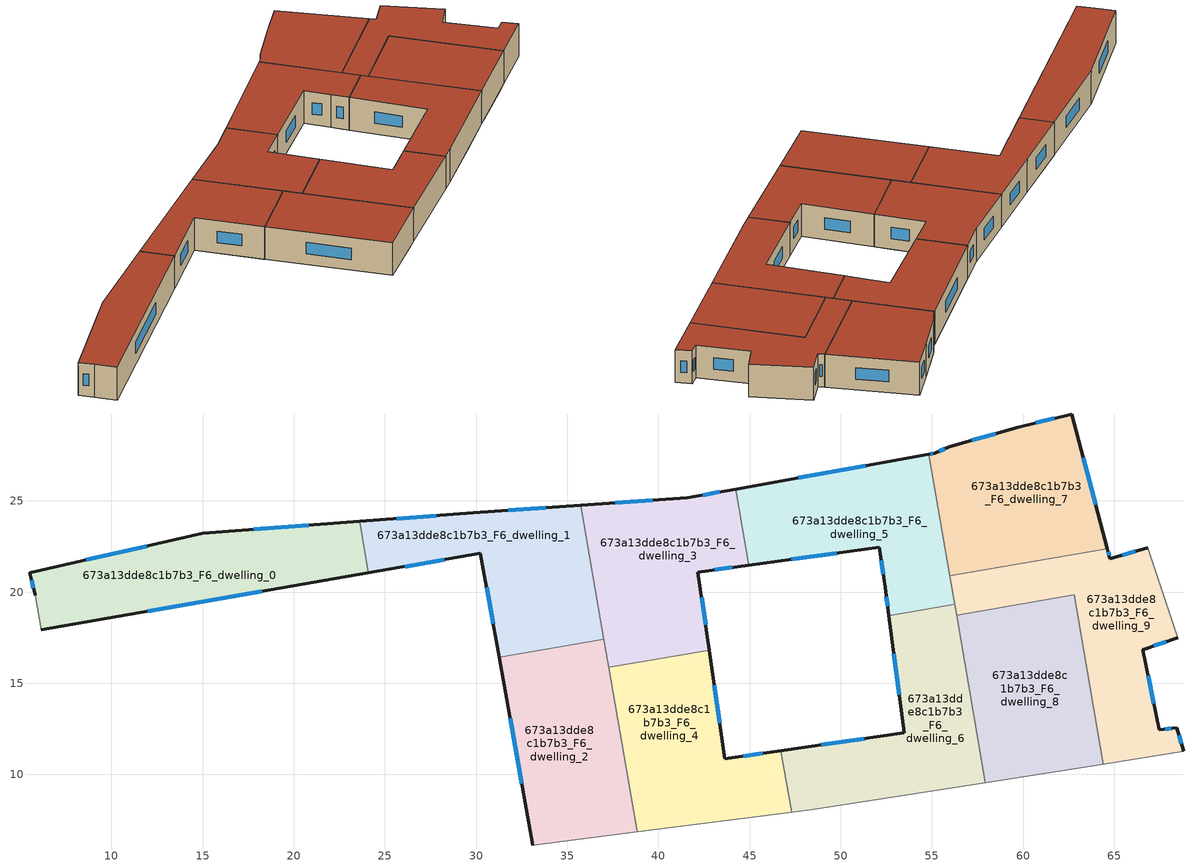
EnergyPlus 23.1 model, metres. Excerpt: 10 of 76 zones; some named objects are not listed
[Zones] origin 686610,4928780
673a13dde8c1b7b3_F6_dwelling_0
 floor to 673a13dde8c1b7b3_F5_dwelling_6 (EU_floor_Construction): 23.61,23.88 23.85,22.48 24.05,21.05 6.15,17.94 5.81,19.82 5.53,21.06 15.02,23.23 z18
 floor to 673a13dde8c1b7b3_F5_dwelling_7 (EU_floor_Construction): 23.85,22.48 24.1,21.06 24.05,21.05 z18
 wall outside (EU_wall_Construction): 6.15,17.94 24.1,21.05 / 23.61,23.88 15.02,23.23 5.53,21.06 5.81,19.82 z18:21
 wall to 673a13dde8c1b7b3_F6_dwelling_1 (EU_wall_Construction): 24.1,21.05 23.61,23.88 z18:21
 wall adiabatic (EU_wall_Construction): 5.81,19.82 6.15,17.94 z18:21
 window (EU_Window_Construction): 11.99,18.95 18.26,20.04 / 5.62,20.66 5.72,20.23 / 11.94,22.53 8.62,21.77 / 20.82,23.67 17.82,23.44 z18.98:20.02
 roof outside (EU_roof_Construction): 24.1,21.05 23.61,23.88 15.02,23.23 5.53,21.06 5.81,19.82 6.15,17.94 z21
673a13dde8c1b7b3_F6_dwelling_1
 floor to 673a13dde8c1b7b3_F5_dwelling_7 (EU_floor_Construction): 35.74,24.76 36.61,19.71 36.93,17.4 35.87,17.22 31.24,16.58 30.24,22.12 24.1,21.06 23.85,22.48 23.66,23.88 29.84,24.35 z18
 floor to 673a13dde8c1b7b3_F5_dwelling_0 (EU_floor_Construction): 35.87,17.22 31.27,16.42 31.24,16.58 z18
 floor to 673a13dde8c1b7b3_F5_dwelling_6 (EU_floor_Construction): 23.66,23.88 23.85,22.48 23.61,23.88 z18
 floor to 673a13dde8c1b7b3_F5_dwelling_8 (EU_floor_Construction): 36.61,19.71 37.01,17.42 36.93,17.4 z18
 wall outside (EU_wall_Construction): 35.74,24.76 29.84,24.35 23.61,23.88 / 24.1,21.05 30.24,22.12 31.27,16.42 z18:21
 wall to 673a13dde8c1b7b3_F6_dwelling_2 (EU_wall_Construction): 31.27,16.42 37.01,17.42 z18:21
 wall to 673a13dde8c1b7b3_F6_dwelling_3 (EU_wall_Construction): 37.01,17.42 35.74,24.76 z18:21
 window (EU_Window_Construction): 27.82,24.2 25.64,24.03 / 33.82,24.63 31.76,24.48 / 30.57,20.27 30.93,18.28 / 26.1,21.4 28.24,21.77 z18.98:20.02
 roof outside (EU_roof_Construction): 37.01,17.42 35.74,24.76 29.84,24.35 23.61,23.88 24.1,21.05 30.24,22.12 31.27,16.42 z21
673a13dde8c1b7b3_F6_dwelling_2
 floor to 673a13dde8c1b7b3_F5_dwelling_0 (EU_floor_Construction): 36.22,17.27 37.67,6.71 33.11,6.13 31.27,16.42 35.88,17.22 z18
 floor to 673a13dde8c1b7b3_F5_dwelling_1 (EU_floor_Construction): 37.01,17.38 38.83,6.85 37.67,6.71 36.22,17.27 z18
 floor to 673a13dde8c1b7b3_F5_dwelling_7 (EU_floor_Construction): 36.93,17.4 36.93,17.37 35.88,17.22 z18
 wall outside (EU_wall_Construction): 31.27,16.42 33.11,6.13 z18:21
 wall adiabatic (EU_wall_Construction): 33.11,6.13 38.83,6.85 z18:21
 wall to 673a13dde8c1b7b3_F6_dwelling_4 (EU_wall_Construction): 38.83,6.85 37.28,15.87 z18:21
 wall to 673a13dde8c1b7b3_F6_dwelling_3 (EU_wall_Construction): 37.28,15.87 37.01,17.42 z18:21
 window (EU_Window_Construction): 31.87,13.08 32.51,9.48 z18.98:20.02
 roof outside (EU_roof_Construction): 38.83,6.85 37.01,17.42 31.27,16.42 33.11,6.13 z21
673a13dde8c1b7b3_F6_dwelling_3
 floor to 673a13dde8c1b7b3_F5_dwelling_8 (EU_floor_Construction): 44.24,25.65 44.96,21.48 42.17,21.1 42.6,18.14 37.01,17.38 36.61,19.71 35.92,24.78 41.58,25.17 z18
 floor to 673a13dde8c1b7b3_F5_dwelling_7 (EU_floor_Construction): 35.92,24.78 36.61,19.71 35.74,24.76 z18
 floor to 673a13dde8c1b7b3_F5_dwelling_1 (EU_floor_Construction): 42.6,18.14 42.79,16.83 37.28,15.87 37.01,17.38 z18
 wall outside (EU_wall_Construction): 42.79,16.83 42.17,21.1 44.96,21.48 / 44.24,25.65 41.58,25.17 35.74,24.76 z18:21
 wall to 673a13dde8c1b7b3_F6_dwelling_4 (EU_wall_Construction): 37.28,15.87 42.79,16.83 z18:21
 wall to 673a13dde8c1b7b3_F6_dwelling_5 (EU_wall_Construction): 44.96,21.48 44.24,25.65 z18:21
 window (EU_Window_Construction): 42.59,18.22 42.37,19.71 / 39.68,25.04 37.64,24.9 / 43.37,25.49 42.45,25.33 / 43.08,21.22 44.05,21.36 z18.98:20.02
 roof outside (EU_roof_Construction): 42.79,16.83 42.17,21.1 44.96,21.48 44.24,25.65 41.58,25.17 35.74,24.76 37.28,15.87 z21
673a13dde8c1b7b3_F6_dwelling_4
 floor to 673a13dde8c1b7b3_F5_dwelling_1 (EU_floor_Construction): 42.79,16.83 43.64,10.86 41.96,10.62 42.41,7.31 38.83,6.85 37.28,15.87 z18
 floor to 673a13dde8c1b7b3_F5_dwelling_2 (EU_floor_Construction): 46.72,11.3 47.3,7.92 42.41,7.31 41.96,10.62 z18
 wall outside (EU_wall_Construction): 46.72,11.3 43.64,10.86 42.79,16.83 z18:21
 wall to 673a13dde8c1b7b3_F6_dwelling_6 (EU_wall_Construction): 47.3,7.92 46.72,11.3 z18:21
 wall adiabatic (EU_wall_Construction): 38.83,6.85 47.3,7.92 z18:21
 window (EU_Window_Construction): 43.36,12.8 43.06,14.89 / 45.72,11.16 44.64,11.01 z18.98:20.02
 roof outside (EU_roof_Construction): 47.3,7.92 46.72,11.3 43.64,10.86 42.79,16.83 37.28,15.87 38.83,6.85 z21
673a13dde8c1b7b3_F6_dwelling_5
 floor to 673a13dde8c1b7b3_F5_dwelling_9 (EU_floor_Construction): 54.83,27.56 56.13,20 52.53,19.51 52.43,20.26 52.11,22.46 46.83,21.74 46.24,26.01 z18
 floor to 673a13dde8c1b7b3_F5_dwelling_8 (EU_floor_Construction): 46.24,26.01 46.83,21.74 44.96,21.48 44.24,25.65 z18
 floor to 673a13dde8c1b7b3_F5_dwelling_3 (EU_floor_Construction): 56.13,20 56.25,19.34 52.64,18.72 52.53,19.51 z18
 wall outside (EU_wall_Construction): 44.96,21.48 52.11,22.46 52.43,20.26 52.64,18.71 / 54.83,27.56 44.24,25.65 z18:21
 wall to 673a13dde8c1b7b3_F6_dwelling_6 (EU_wall_Construction): 52.64,18.71 56.25,19.34 z18:21
 wall to 673a13dde8c1b7b3_F6_dwelling_7 (EU_wall_Construction): 55.98,20.89 54.83,27.56 z18:21
 wall to 673a13dde8c1b7b3_F6_dwelling_9 (EU_wall_Construction): 56.25,19.34 55.98,20.89 z18:21
 window (EU_Window_Construction): 47.29,21.8 49.79,22.14 / 51.38,26.94 47.68,26.27 / 52.5,19.76 52.57,19.22 / 52.22,21.75 52.33,20.98 z18.98:20.02
 roof outside (EU_roof_Construction): 56.25,19.34 54.83,27.56 44.24,25.65 44.96,21.48 52.11,22.46 52.43,20.26 52.64,18.71 z21
673a13dde8c1b7b3_F6_dwelling_6
 floor to 673a13dde8c1b7b3_F5_dwelling_2 (EU_floor_Construction): 53.23,12.24 53.69,8.89 48.54,8.08 47.3,7.92 46.72,11.3 z18
 floor to 673a13dde8c1b7b3_F5_dwelling_3 (EU_floor_Construction): 56.25,19.34 57.94,9.56 53.69,8.89 53.23,12.24 53.49,12.28 52.64,18.72 z18
 wall outside (EU_wall_Construction): 52.64,18.71 53.49,12.28 46.72,11.3 z18:21
 wall adiabatic (EU_wall_Construction): 47.3,7.92 48.54,8.08 57.94,9.56 z18:21
 wall to 673a13dde8c1b7b3_F6_dwelling_8 (EU_wall_Construction): 57.94,9.56 56.35,18.74 z18:21
 wall to 673a13dde8c1b7b3_F6_dwelling_9 (EU_wall_Construction): 56.35,18.74 56.25,19.34 z18:21
 window (EU_Window_Construction): 51.29,11.96 48.92,11.62 / 52.92,16.62 53.21,14.37 z18.98:20.02
 roof outside (EU_roof_Construction): 57.94,9.56 56.25,19.34 52.64,18.71 53.49,12.28 46.72,11.3 47.3,7.92 48.54,8.08 z21
673a13dde8c1b7b3_F6_dwelling_7
 floor to 673a13dde8c1b7b3_F5_dwelling_10 (EU_floor_Construction): 62.67,29.77 64.61,22.38 57.27,21.11 56.32,28.08 59.74,29.04 z18
 floor to 673a13dde8c1b7b3_F5_dwelling_9 (EU_floor_Construction): 56.32,28.08 57.27,21.11 55.98,20.89 54.83,27.56 55.15,27.62 55.96,27.98 z18
 wall outside (EU_wall_Construction): 64.62,22.38 62.67,29.77 59.74,29.04 55.96,27.98 55.15,27.62 54.83,27.56 z18:21
 wall to 673a13dde8c1b7b3_F6_dwelling_9 (EU_wall_Construction): 55.98,20.89 64.62,22.38 z18:21
 window (EU_Window_Construction): 55.7,27.86 55.42,27.74 / 58.51,28.7 57.19,28.33 / 61.72,29.53 60.69,29.28 / 63.99,24.78 63.31,27.37 / 55.05,27.6 54.93,27.58 z18.98:20.02
 roof outside (EU_roof_Construction): 64.62,22.38 62.67,29.77 59.74,29.04 55.96,27.98 55.15,27.62 54.83,27.56 55.98,20.89 z21
673a13dde8c1b7b3_F6_dwelling_8
 floor to 673a13dde8c1b7b3_F5_dwelling_3 (EU_floor_Construction): 57.37,18.91 58.63,9.67 57.94,9.56 56.35,18.74 z18
 floor to 673a13dde8c1b7b3_F5_dwelling_4 (EU_floor_Construction): 62.15,19.74 63.43,10.42 58.63,9.67 57.37,18.91 z18
 floor to 673a13dde8c1b7b3_F5_dwelling_5 (EU_floor_Construction): 62.81,19.85 64.41,10.57 63.43,10.42 62.15,19.74 z18
 wall to 673a13dde8c1b7b3_F6_dwelling_9 (EU_wall_Construction): 64.41,10.57 62.81,19.85 56.35,18.74 z18:21
 wall adiabatic (EU_wall_Construction): 57.94,9.56 64.41,10.57 z18:21
 roof outside (EU_roof_Construction): 64.41,10.57 62.81,19.85 56.35,18.74 57.94,9.56 z21
673a13dde8c1b7b3_F6_dwelling_9
 floor to 673a13dde8c1b7b3_F5_dwelling_4 (EU_floor_Construction): 62.01,20.81 62.15,19.74 57.37,18.91 57.2,20.15 z18
 floor to 673a13dde8c1b7b3_F5_dwelling_5 (EU_floor_Construction): 66.83,22.43 68.49,17.5 66.55,16.85 67.48,12.45 68.44,12.57 68.8,11.26 64.41,10.57 62.81,19.85 62.15,19.74 62.01,20.81 64.93,21.21 64.76,21.84 z18
 floor to 673a13dde8c1b7b3_F5_dwelling_10 (EU_floor_Construction): 64.61,22.38 64.92,21.21 57.4,20.18 57.27,21.11 z18
 floor to 673a13dde8c1b7b3_F5_dwelling_9 (EU_floor_Construction): 57.27,21.11 57.4,20.18 56.13,20 55.98,20.89 z18
 floor to 673a13dde8c1b7b3_F5_dwelling_3 (EU_floor_Construction): 57.2,20.15 57.37,18.91 56.35,18.74 56.13,20 z18
 wall outside (EU_wall_Construction): 68.8,11.26 68.44,12.57 67.48,12.45 66.55,16.85 68.49,17.5 / 66.83,22.43 64.76,21.84 64.62,22.38 z18:21
 wall adiabatic (EU_wall_Construction): 64.41,10.57 68.8,11.26 / 68.49,17.5 66.83,22.43 z18:21
 window (EU_Window_Construction): 67.18,17.06 67.86,17.29 / 67.18,13.88 66.85,15.42 / 68.13,12.53 67.79,12.49 / 68.68,11.69 68.56,12.14 / 64.72,22.02 64.67,22.2 / 66.16,22.24 65.44,22.03 z18.98:20.02
 roof outside (EU_roof_Construction): 68.8,11.26 68.44,12.57 67.48,12.45 66.55,16.85 68.49,17.5 66.83,22.43 64.76,21.84 64.62,22.38 55.98,20.89 56.35,18.74 62.81,19.85 64.41,10.57 z21
[Building]
EU S2 Campaign: North Axis=0; Terrain=City; Solar Distribution=FullExterior
[Site:Location]
Bologna: Latitude=44.5; Longitude=11.25; Time Zone=1; Elevation=37
[SizingPeriod:WeatherFileDays]
AnnualSizingPeriod: Begin Month=1; Begin Day of Month=1; End Month=12; End Day of Month=31; Day of Week for Start Day=Monday; Use Weather File Daylight Saving Period=No; Use Weather File Rain and Snow Indicators=No
[MATERIAL]
EU_InternalMass_Material: Roughness=MediumRough; Thickness=0.1; Conductivity=1; Density=1800; Specific Heat=900; Thermal Absorptance=0.9; Solar Absorptance=0.7; Visible Absorptance=0.7
[MATERIAL:NOMASS] Roughness=MediumRough; Thermal Absorptance=0.9; Solar Absorptance=0.7; Visible Absorptance=0.7
Name | Thermal Resistance
EU_wall_NoMass | 0.905828
EU_roof_NoMass | 0.37593
EU_floor_NoMass | 0.67114
[WINDOWMATERIAL:SIMPLEGLAZINGSYSTEM]
EU_Window_SimpleGlazing: UFactor=4.52486; Solar Heat Gain Coefficient=0.85; Visible Transmittance=0.85
[CONSTRUCTION]
EU_wall_Construction: EU_wall_NoMass
EU_roof_Construction: EU_roof_NoMass
EU_floor_Construction: EU_floor_NoMass
EU_Window_Construction: EU_Window_SimpleGlazing
EU_InternalMass_Construction: EU_InternalMass_Material
[ZONE] Type=1; Multiplier=1; Ceiling Height=autocalculate; Floor Area=autocalculate; Part of Total Floor Area=Yes
Name | Volume
673a13dde8c1b7b3_F6_dwelling_0 | 184.105
673a13dde8c1b7b3_F6_dwelling_1 | 184.086
673a13dde8c1b7b3_F6_dwelling_2 | 184.08
673a13dde8c1b7b3_F6_dwelling_3 | 184.114
673a13dde8c1b7b3_F6_dwelling_4 | 184.11
673a13dde8c1b7b3_F6_dwelling_5 | 184.097
673a13dde8c1b7b3_F6_dwelling_6 | 184.092
673a13dde8c1b7b3_F6_dwelling_7 | 184.104
673a13dde8c1b7b3_F6_dwelling_8 | 184.099
673a13dde8c1b7b3_F6_dwelling_9 | 184.079
[INTERNALMASS] Construction=EU_InternalMass_Construction
Name | Zone or ZoneList | Surface Area
673a13dde8c1b7b3_F6_dwelling_0_EU_InternalMass | 673a13dde8c1b7b3_F6_dwelling_0 | 61.3683
673a13dde8c1b7b3_F6_dwelling_1_EU_InternalMass | 673a13dde8c1b7b3_F6_dwelling_1 | 61.3632
673a13dde8c1b7b3_F6_dwelling_2_EU_InternalMass | 673a13dde8c1b7b3_F6_dwelling_2 | 61.359
673a13dde8c1b7b3_F6_dwelling_3_EU_InternalMass | 673a13dde8c1b7b3_F6_dwelling_3 | 61.3699
673a13dde8c1b7b3_F6_dwelling_4_EU_InternalMass | 673a13dde8c1b7b3_F6_dwelling_4 | 61.3713
673a13dde8c1b7b3_F6_dwelling_5_EU_InternalMass | 673a13dde8c1b7b3_F6_dwelling_5 | 61.3644
673a13dde8c1b7b3_F6_dwelling_6_EU_InternalMass | 673a13dde8c1b7b3_F6_dwelling_6 | 61.3654
673a13dde8c1b7b3_F6_dwelling_7_EU_InternalMass | 673a13dde8c1b7b3_F6_dwelling_7 | 61.3682
673a13dde8c1b7b3_F6_dwelling_8_EU_InternalMass | 673a13dde8c1b7b3_F6_dwelling_8 | 61.368
673a13dde8c1b7b3_F6_dwelling_9_EU_InternalMass | 673a13dde8c1b7b3_F6_dwelling_9 | 61.3593
[OTHEREQUIPMENT] Fuel Type=Electricity; Design Level Calculation Method=Watts/Area; Power per Zone Floor Area=1; Fraction Latent=0; Fraction Radiant=0; Fraction Lost=0; Carbon Dioxide Generation Rate=0; EndUse Subcategory=EU_Step8_InternalGains
Name | Zone or ZoneList or Space or SpaceList | Schedule
EU_Step8_InternalGain_673a13dde8c1b7b3_F6_dwelling_0_f000 | 673a13dde8c1b7b3_F6_dwelling_0 | EU_Step8_GainSchedule_673a13dde8c1b7b3_F6_dwelling_0_f000
EU_Step8_InternalGain_673a13dde8c1b7b3_F6_dwelling_1_f000 | 673a13dde8c1b7b3_F6_dwelling_1 | EU_Step8_GainSchedule_673a13dde8c1b7b3_F6_dwelling_1_f000
EU_Step8_InternalGain_673a13dde8c1b7b3_F6_dwelling_2_f000 | 673a13dde8c1b7b3_F6_dwelling_2 | EU_Step8_GainSchedule_673a13dde8c1b7b3_F6_dwelling_2_f000
EU_Step8_InternalGain_673a13dde8c1b7b3_F6_dwelling_3_f000 | 673a13dde8c1b7b3_F6_dwelling_3 | EU_Step8_GainSchedule_673a13dde8c1b7b3_F6_dwelling_3_f000
EU_Step8_InternalGain_673a13dde8c1b7b3_F6_dwelling_4_f000 | 673a13dde8c1b7b3_F6_dwelling_4 | EU_Step8_GainSchedule_673a13dde8c1b7b3_F6_dwelling_4_f000
EU_Step8_InternalGain_673a13dde8c1b7b3_F6_dwelling_5_f000 | 673a13dde8c1b7b3_F6_dwelling_5 | EU_Step8_GainSchedule_673a13dde8c1b7b3_F6_dwelling_5_f000
EU_Step8_InternalGain_673a13dde8c1b7b3_F6_dwelling_6_f000 | 673a13dde8c1b7b3_F6_dwelling_6 | EU_Step8_GainSchedule_673a13dde8c1b7b3_F6_dwelling_6_f000
EU_Step8_InternalGain_673a13dde8c1b7b3_F6_dwelling_7_f000 | 673a13dde8c1b7b3_F6_dwelling_7 | EU_Step8_GainSchedule_673a13dde8c1b7b3_F6_dwelling_7_f000
EU_Step8_InternalGain_673a13dde8c1b7b3_F6_dwelling_8_f000 | 673a13dde8c1b7b3_F6_dwelling_8 | EU_Step8_GainSchedule_673a13dde8c1b7b3_F6_dwelling_8_f000
EU_Step8_InternalGain_673a13dde8c1b7b3_F6_dwelling_9_f000 | 673a13dde8c1b7b3_F6_dwelling_9 | EU_Step8_GainSchedule_673a13dde8c1b7b3_F6_dwelling_9_f000
[ZONEVENTILATION:DESIGNFLOWRATE] Schedule=EU_AlwaysOn; Design Flow Rate Calculation Method=AirChanges/Hour; Air Changes per Hour=0.73129; Ventilation Type=Natural; Fan Pressure Rise=0; Fan Total Efficiency=1; Constant Term Coefficient=1; Temperature Term Coefficient=0; Velocity Term Coefficient=0; Velocity Squared Term Coefficient=0; Minimum Indoor Temperature=-100; Maximum Indoor Temperature=100; Delta Temperature=-100; Minimum Outdoor Temperature=-100; Maximum Outdoor Temperature=100; Maximum Wind Speed=40
Name | Zone or ZoneList or Space or SpaceList
EU_ConstantAir_673a13dde8c1b7b3_F6_dwelling_0 | 673a13dde8c1b7b3_F6_dwelling_0
EU_ConstantAir_673a13dde8c1b7b3_F6_dwelling_1 | 673a13dde8c1b7b3_F6_dwelling_1
EU_ConstantAir_673a13dde8c1b7b3_F6_dwelling_2 | 673a13dde8c1b7b3_F6_dwelling_2
EU_ConstantAir_673a13dde8c1b7b3_F6_dwelling_3 | 673a13dde8c1b7b3_F6_dwelling_3
EU_ConstantAir_673a13dde8c1b7b3_F6_dwelling_4 | 673a13dde8c1b7b3_F6_dwelling_4
EU_ConstantAir_673a13dde8c1b7b3_F6_dwelling_5 | 673a13dde8c1b7b3_F6_dwelling_5
EU_ConstantAir_673a13dde8c1b7b3_F6_dwelling_6 | 673a13dde8c1b7b3_F6_dwelling_6
EU_ConstantAir_673a13dde8c1b7b3_F6_dwelling_7 | 673a13dde8c1b7b3_F6_dwelling_7
EU_ConstantAir_673a13dde8c1b7b3_F6_dwelling_8 | 673a13dde8c1b7b3_F6_dwelling_8
EU_ConstantAir_673a13dde8c1b7b3_F6_dwelling_9 | 673a13dde8c1b7b3_F6_dwelling_9
[HVACTEMPLATE:ZONE:IDEALLOADSAIRSYSTEM] System Availability Schedule=EU_AlwaysOn; Maximum Heating Supply Air Temperature=50; Minimum Cooling Supply Air Temperature=13; Maximum Heating Supply Air Humidity Ratio=0.0156; Minimum Cooling Supply Air Humidity Ratio=0.0077; Heating Limit=NoLimit; Cooling Limit=NoLimit; Heating Availability Schedule=EU_AlwaysOn; Cooling Availability Schedule=EU_CoolingOff; Dehumidification Control Type=ConstantSensibleHeatRatio; Cooling Sensible Heat Ratio=0.7; Dehumidification Setpoint=60; Humidification Control Type=None; Humidification Setpoint=30; Outdoor Air Method=None; Outdoor Air Flow Rate per Person=0.00944; Outdoor Air Flow Rate per Zone Floor Area=0; Outdoor Air Flow Rate per Zone=0; Demand Controlled Ventilation Type=None; Outdoor Air Economizer Type=NoEconomizer; Heat Recovery Type=None; Sensible Heat Recovery Effectiveness=0.7; Latent Heat Recovery Effectiveness=0.65
Name | Template Thermostat
673a13dde8c1b7b3_F6_dwelling_0 | EU_HeatOnly_673a13dde8c1b7b3_F6_dwelling_0
673a13dde8c1b7b3_F6_dwelling_1 | EU_HeatOnly_673a13dde8c1b7b3_F6_dwelling_1
673a13dde8c1b7b3_F6_dwelling_2 | EU_HeatOnly_673a13dde8c1b7b3_F6_dwelling_2
673a13dde8c1b7b3_F6_dwelling_3 | EU_HeatOnly_673a13dde8c1b7b3_F6_dwelling_3
673a13dde8c1b7b3_F6_dwelling_4 | EU_HeatOnly_673a13dde8c1b7b3_F6_dwelling_4
673a13dde8c1b7b3_F6_dwelling_5 | EU_HeatOnly_673a13dde8c1b7b3_F6_dwelling_5
673a13dde8c1b7b3_F6_dwelling_6 | EU_HeatOnly_673a13dde8c1b7b3_F6_dwelling_6
673a13dde8c1b7b3_F6_dwelling_7 | EU_HeatOnly_673a13dde8c1b7b3_F6_dwelling_7
673a13dde8c1b7b3_F6_dwelling_8 | EU_HeatOnly_673a13dde8c1b7b3_F6_dwelling_8
673a13dde8c1b7b3_F6_dwelling_9 | EU_HeatOnly_673a13dde8c1b7b3_F6_dwelling_9
[SIZING:ZONE] Zone Cooling Design Supply Air Temperature Input Method=SupplyAirTemperature; Zone Cooling Design Supply Air Temperature=13; Zone Heating Design Supply Air Temperature Input Method=SupplyAirTemperature; Zone Heating Design Supply Air Temperature=50; Zone Cooling Design Supply Air Humidity Ratio=0.008; Zone Heating Design Supply Air Humidity Ratio=0.008; Cooling Design Air Flow Method=DesignDay; Cooling Design Air Flow Rate=0; Cooling Minimum Air Flow per Zone Floor Area=0.000762; Cooling Minimum Air Flow=0; Cooling Minimum Air Flow Fraction=0.2; Heating Design Air Flow Method=DesignDay; Heating Design Air Flow Rate=0; Heating Maximum Air Flow per Zone Floor Area=0.002032; Heating Maximum Air Flow=0.141576; Heating Maximum Air Flow Fraction=0.3; Account for Dedicated Outdoor Air System=No; Dedicated Outdoor Air System Control Strategy=NeutralSupplyAir; Dedicated Outdoor Air Low Setpoint Temperature for Design=autosize; Dedicated Outdoor Air High Setpoint Temperature for Design=autosize; Zone Load Sizing Method=Sensible Load Only No Latent Load; Zone Latent Cooling Design Supply Air Humidity Ratio Input Method=HumidityRatioDifference; Zone Cooling Design Supply Air Humidity Ratio Difference=0.005; Zone Latent Heating Design Supply Air Humidity Ratio Input Method=HumidityRatioDifference; Zone Humidification Design Supply Air Humidity Ratio Difference=0.005
673a13dde8c1b7b3_F6_dwelling_0; 673a13dde8c1b7b3_F6_dwelling_1; 673a13dde8c1b7b3_F6_dwelling_2; 673a13dde8c1b7b3_F6_dwelling_3; 673a13dde8c1b7b3_F6_dwelling_4; 673a13dde8c1b7b3_F6_dwelling_5; 673a13dde8c1b7b3_F6_dwelling_6; 673a13dde8c1b7b3_F6_dwelling_7; 673a13dde8c1b7b3_F6_dwelling_8; 673a13dde8c1b7b3_F6_dwelling_9
[SCHEDULE:CONSTANT]
Name | Hourly Value
EU_AlwaysOn | 1
EU_CoolingOff | 0
[SCHEDULE:FILE] Column Number=1; Rows to Skip at Top=0; Number of Hours of Data=8760; Column Separator=Comma; Interpolate to Timestep=No; Minutes per Item=60; Adjust Schedule for Daylight Savings=Yes
Name | File
EU_Step8_GainSchedule_673a13dde8c1b7b3_F6_dwelling_0_f000 | ../../schedules/673a13dde8c1b7b3/673a13dde8c1b7b3_F6_dwelling_0_f000_gain.csv
EU_Step8_GainSchedule_673a13dde8c1b7b3_F6_dwelling_1_f000 | ../../schedules/673a13dde8c1b7b3/673a13dde8c1b7b3_F6_dwelling_1_f000_gain.csv
EU_Step8_GainSchedule_673a13dde8c1b7b3_F6_dwelling_2_f000 | ../../schedules/673a13dde8c1b7b3/673a13dde8c1b7b3_F6_dwelling_2_f000_gain.csv
EU_Step8_GainSchedule_673a13dde8c1b7b3_F6_dwelling_3_f000 | ../../schedules/673a13dde8c1b7b3/673a13dde8c1b7b3_F6_dwelling_3_f000_gain.csv
EU_Step8_GainSchedule_673a13dde8c1b7b3_F6_dwelling_4_f000 | ../../schedules/673a13dde8c1b7b3/673a13dde8c1b7b3_F6_dwelling_4_f000_gain.csv
EU_Step8_GainSchedule_673a13dde8c1b7b3_F6_dwelling_5_f000 | ../../schedules/673a13dde8c1b7b3/673a13dde8c1b7b3_F6_dwelling_5_f000_gain.csv
EU_Step8_GainSchedule_673a13dde8c1b7b3_F6_dwelling_6_f000 | ../../schedules/673a13dde8c1b7b3/673a13dde8c1b7b3_F6_dwelling_6_f000_gain.csv
EU_Step8_GainSchedule_673a13dde8c1b7b3_F6_dwelling_7_f000 | ../../schedules/673a13dde8c1b7b3/673a13dde8c1b7b3_F6_dwelling_7_f000_gain.csv
EU_Step8_GainSchedule_673a13dde8c1b7b3_F6_dwelling_8_f000 | ../../schedules/673a13dde8c1b7b3/673a13dde8c1b7b3_F6_dwelling_8_f000_gain.csv
EU_Step8_GainSchedule_673a13dde8c1b7b3_F6_dwelling_9_f000 | ../../schedules/673a13dde8c1b7b3/673a13dde8c1b7b3_F6_dwelling_9_f000_gain.csv
